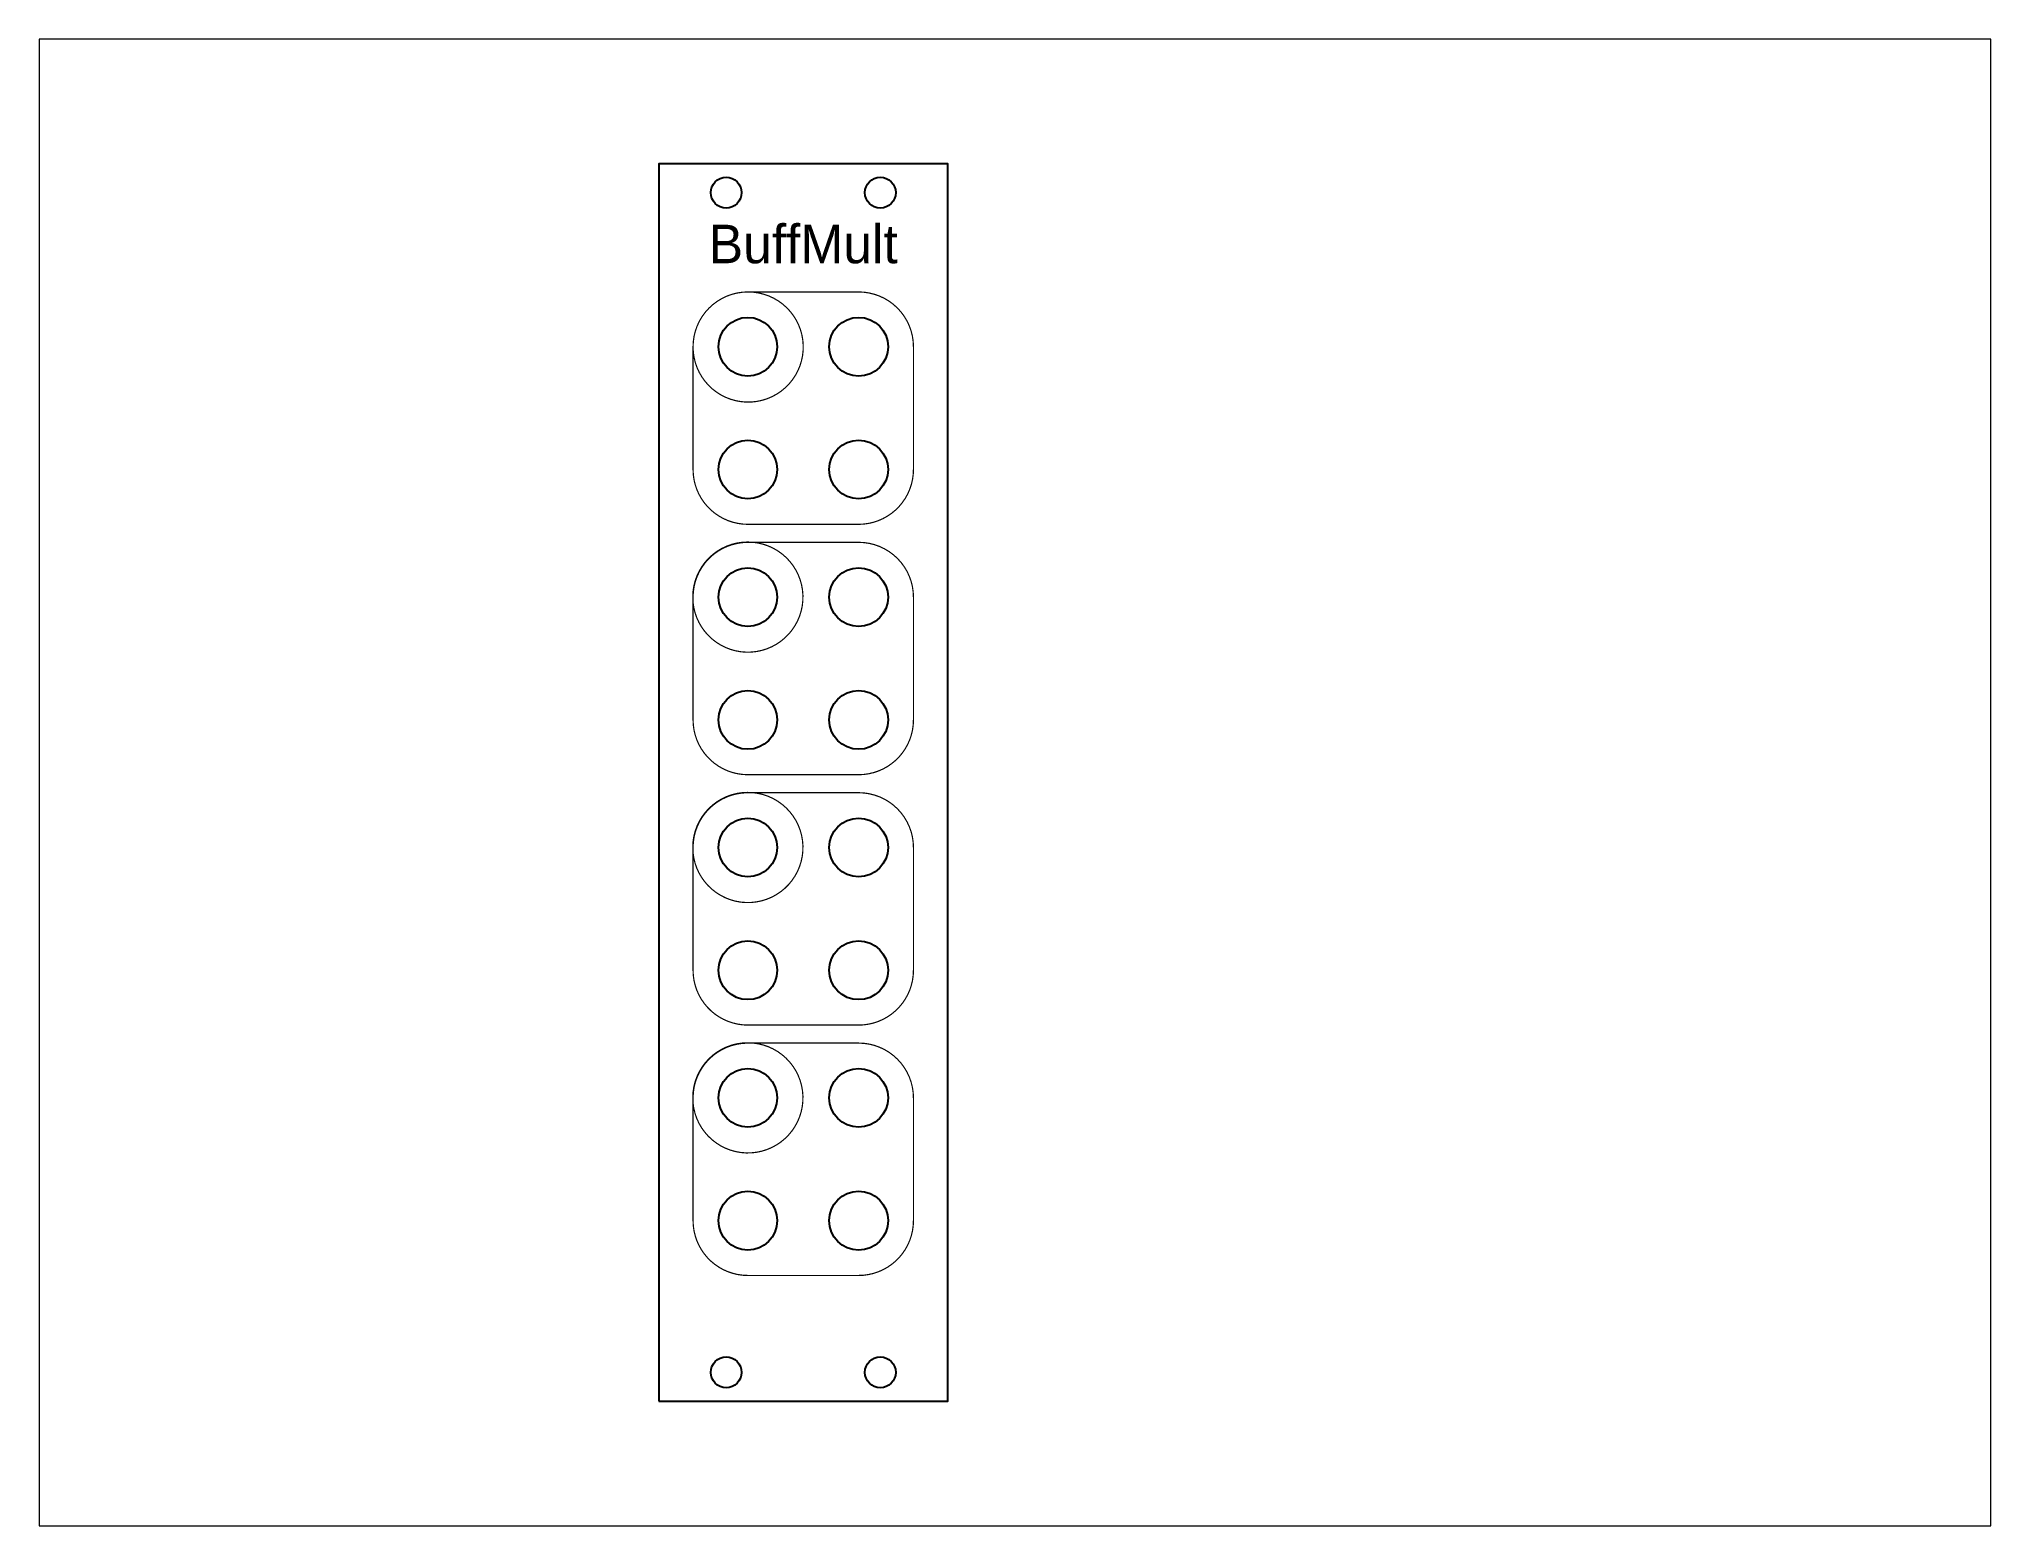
# Paper-space layout 'Sheet2' of a CAD drawing. Header units: millimetres. Extents: x 1.05 to 9.45, y 0.8 to 7.2.
# The model-space entities are those that its viewports show. They can reach past a viewport. Long polylines and large blocks are cut down to what shows.
import ezdxf
from ezdxf.enums import TextEntityAlignment as Align

# ---------------------------------------------------------------- set-up
doc = ezdxf.new("R2010")
doc.units = ezdxf.units.MM
doc.header["$MEASUREMENT"] = 0
doc.layers.add('Engraving', color=3, linetype='Continuous')
doc.layers.add('Panel', color=7, linetype='Continuous')
doc.styles.add('Heading', font='Planscribe NF W01 Regular.ttf', dxfattribs={"height": 4})

msp = doc.modelspace()

# ---------------------------------------------------------------- linework, layer by layer
at = {"layer": 'Engraving', "const_width": 0.125}
for points in [[(23.65, 115.19), (35.15, 115.19, -0.414202), (40.84, 109.5, -0.000021), (40.84, 96.75, -0.414231), (35.15, 91.06, 0.00005), (23.65, 91.06, -0.414231), (17.96, 96.75, -0.00002), (17.96, 109.5, -0.414202), (23.65, 115.19, -0.414202)], [(17.96, 109.5, -0.414201), (23.65, 115.19, -2.431989), (17.96, 109.5, -0.24595)], [(17.93, 83.53, -0.414201), (23.62, 89.22, -2.431989), (17.93, 83.53, -0.24595)], [(23.65, 89.19), (35.15, 89.19, -0.414202), (40.84, 83.5, -0.000021), (40.84, 70.75, -0.414231), (35.15, 65.06, 0.00005), (23.65, 65.06, -0.414231), (17.96, 70.75, -0.00002), (17.96, 83.5, -0.414202), (23.65, 89.19, -0.414202)], [(17.93, 57.53, -0.414201), (23.62, 63.22, -2.431989), (17.93, 57.53, -0.24595)], [(23.65, 63.19), (35.15, 63.19, -0.414202), (40.84, 57.5, -0.000021), (40.84, 44.75, -0.414231), (35.15, 39.06, 0.00005), (23.65, 39.06, -0.414231), (17.96, 44.75, -0.00002), (17.96, 57.5, -0.414202), (23.65, 63.19, -0.414202)], [(17.93, 31.53, -0.414201), (23.62, 37.22, -2.431989), (17.93, 31.53, -0.24595)], [(23.65, 37.19), (35.15, 37.19, -0.414202), (40.84, 31.5, -0.000021), (40.84, 18.75, -0.414231), (35.15, 13.06, 0.00005), (23.65, 13.06, -0.414231), (17.96, 18.75, -0.00002), (17.96, 31.5, -0.414202), (23.65, 37.19, -0.414202)]]:
    msp.add_lwpolyline(points, format="xyb", dxfattribs=at)
at = {"layer": 'Panel'}
msp.add_lwpolyline([(14.4, 0), (44.4, 0), (44.4, 128.5), (14.4, 128.5)], close=True, dxfattribs=at)
for centre, radius in [((21.4, 125.5), 1.6), ((37.4, 125.5), 1.6), ((23.65, 109.5), 3.05), ((35.15, 109.5), 3.05), ((23.65, 96.75), 3.05), ((35.15, 96.75), 3.05), ((23.65, 83.5), 3.05), ((35.15, 83.5), 3.05), ((23.65, 70.75), 3.05), ((35.15, 70.75), 3.05), ((23.65, 57.5), 3.05), ((35.15, 57.5), 3.05), ((23.65, 44.75), 3.05), ((35.15, 44.75), 3.05), ((23.65, 31.5), 3.05), ((35.15, 31.5), 3.05), ((23.65, 18.75), 3.05), ((35.15, 18.75), 3.05), ((21.4, 3), 1.6), ((37.4, 3), 1.6)]:
    msp.add_circle(centre, radius, dxfattribs=at)

# ---------------------------------------------------------------- texts
at = {"layer": 'Engraving', "style": 'Heading'}
msp.add_text('BuffMult', height=4, dxfattribs=at).set_placement((29.4, 118.17), align=Align.CENTER)

psp = doc.layouts.new('Sheet2')

# ---------------------------------------------------------------- viewports
at = {"layer": '0'}
psp.add_viewport(center=(5.25, 4), size=(8.4, 6.4), view_center_point=(51.385, 64.25), view_height=154.4076, dxfattribs=at)

doc.saveas('drawing.dxf')
